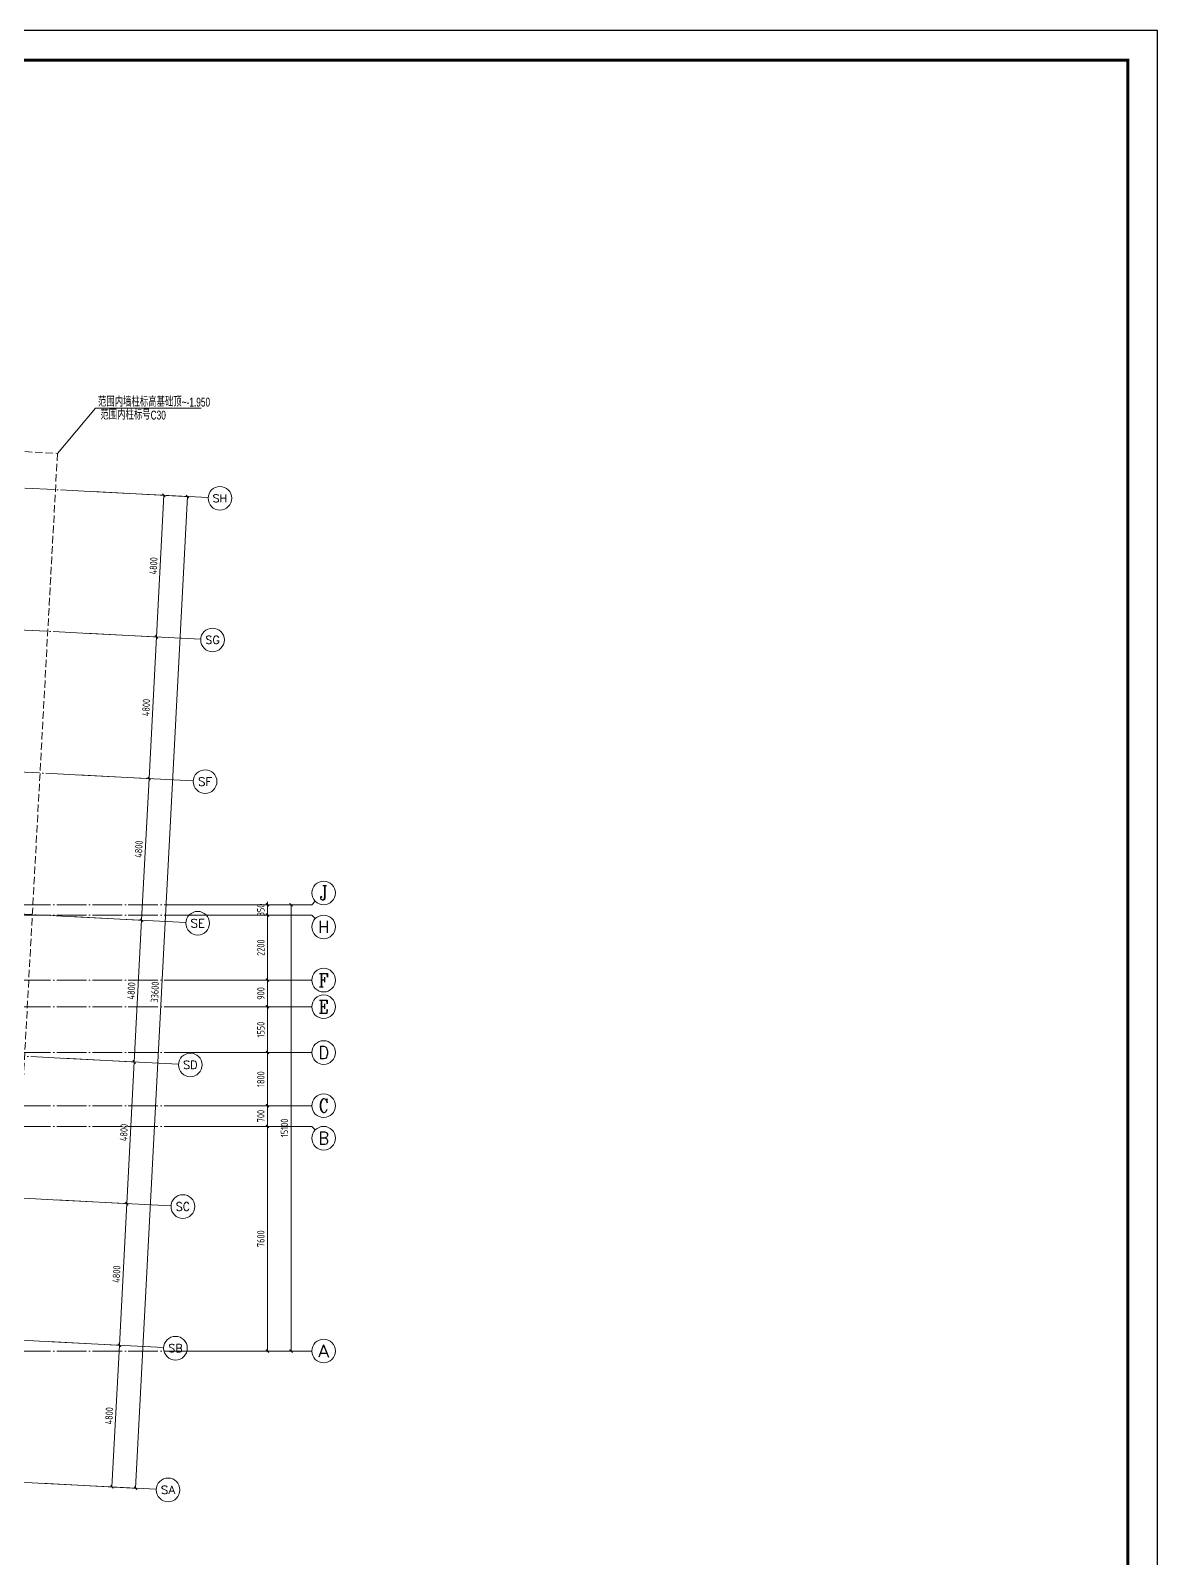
# Model space of a CAD drawing. Extents: x 5874492 to 7194610, y -939842 to -279257.
# Drawn here: x 6342017 to 6380154, y -482908 to -431207 of the extents above; entities that cross this region are included whole.
import ezdxf
from ezdxf.enums import TextEntityAlignment as Align

# ---------------------------------------------------------------- set-up
doc = ezdxf.new("R2010")
doc.units = 0
doc.header["$LTSCALE"] = 1000
doc.linetypes.add('DASH', pattern=[0.35, 0.25, -0.1])
doc.linetypes.add('DOTE', pattern=[2.42, 2, -0.2, 0.02, -0.2])
for name, color, linetype, lineweight in [('A-标注-轴号', 3, 'Continuous', 15), ('A-标注-轴号文字', 7, 'Continuous', 15), ('A-轴线-塔楼', 1, 'DOTE', 9), ('S-板-BEAM-CON', 2, 'Continuous', 20), ('S-轴网-轴号', 3, 'Continuous', 20), ('S-轴网-轴线', 1, 'DOTE', 9), ('S-通用-TEXT', 7, 'Continuous', 20)]:
    doc.layers.add(name, color=color, linetype=linetype, lineweight=lineweight)
doc.layers.add('Y-云图图框', color=7, linetype='Continuous')
doc.styles.add('_TCH_AXIS', font='COMPLEX.shx', dxfattribs={"bigfont": 'hztxt.shx'})
doc.styles.add('_YT_Name', font='', dxfattribs={"width": 0.8})
doc.styles.add('_YT_Sign_Text', font='ros.shx', dxfattribs={"width": 0.8, "bigfont": 'hztxt.shx'})
doc.styles.add('_YT_TK_Text', font='ros.shx', dxfattribs={"width": 0.8, "bigfont": 'hztxt.shx'})
doc.styles.add('BW_Dim', font='Bweng.shx', dxfattribs={"width": 0.7, "bigfont": 'hztxt.shx'})
doc.styles.add('COMPLEX', font='COMPLEX')
doc.styles.get("Standard").update_dxf_attribs({"font": 'gbenor.shx', "bigfont": 'gbcbig.shx'})
doc.styles.add('TSSD_REIN_T3', font='tssdeng.shx', dxfattribs={"width": 0.7, "bigfont": 'hztxt.shx'})
doc.styles.get('_YT_Name').set_extended_font_data('SimHei')
doc.dimstyles.new('_TCH_ARCH&&100', dxfattribs={"dimtxt": 250, "dimasz": 100, "dimexe": 100, "dimexo": 100, "dimgap": 100, "dimtad": 1, "dimdec": 0, "dimzin": 0, "dimdsep": 46, "dimtxsty": 'TSSD_REIN_T3', "dimblk": 'ARCHTICK', "dimcen": 0.09, "dimclrt": 7, "dimazin": 2, "dimtfac": 1, "dimtdec": 0, "dimtix": 1, "dimtmove": 2, "dimatfit": 3, "dimfxl": 0, "dimtolj": 1, "dimtzin": 0, "dimarcsym": 0})

# ---------------------------------------------------------------- blocks, each defined once
blk = doc.blocks.new('_ArchTick')
at = {"color": 0, "linetype": 'ByBlock', "const_width": 0.4}
blk.add_lwpolyline([(-0.5, -0.5), (0.5, 0.5)], dxfattribs=at)
blk = doc.blocks.new('*D2408')
at = {"layer": 'A-标注-轴号', "color": 0, "lineweight": -2, "transparency": 16777216}
for p, q in [((54983, 319), (57480, 189)), ((57129, -4600), (57380, 194)), ((54733, -4474), (57229, -4605))]:
    blk.add_line(p, q, dxfattribs=at)
at = {"layer": 'Defpoints', "color": 0, "transparency": 16777216}
for p in [(54883, 324), (57380, 194), (54633, -4469)]:
    blk.add_point(p, dxfattribs=at)
at = {"layer": 'A-标注-轴号', "color": 0, "lineweight": -2, "transparency": 16777216, "xscale": 100, "yscale": 100, "zscale": 100}
for p, rotation in [((57380, 194), 87.00612455031983), ((57129, -4600), 267.0061245503198)]:
    blk.add_blockref('_ArchTick', p, dxfattribs=dict(at, rotation=rotation))
at = {"layer": 'A-标注-轴号', "color": 7, "transparency": 16777216, "insert": (57030, -2191), "char_height": 250, "attachment_point": 5, "rotation": 87.0061, "style": 'TSSD_REIN_T3'}
blk.add_mtext('\\A1;4800', dxfattribs=at)
blk = doc.blocks.new('*D2409')
at = {"layer": 'A-标注-轴号', "color": 0, "lineweight": -2, "transparency": 16777216}
for p, q in [((55234, 5113), (57731, 4982)), ((57380, 194), (57631, 4987)), ((54983, 319), (57480, 189))]:
    blk.add_line(p, q, dxfattribs=at)
at = {"layer": 'Defpoints', "color": 0, "transparency": 16777216}
for p in [(55134, 5118), (57631, 4987), (54883, 324)]:
    blk.add_point(p, dxfattribs=at)
at = {"layer": 'A-标注-轴号', "color": 0, "lineweight": -2, "transparency": 16777216, "xscale": 100, "yscale": 100, "zscale": 100}
for p, rotation in [((57631, 4987), 87.00612455030871), ((57380, 194), 267.0061245503087)]:
    blk.add_blockref('_ArchTick', p, dxfattribs=dict(at, rotation=rotation))
at = {"layer": 'A-标注-轴号', "color": 7, "transparency": 16777216, "insert": (57281, 2602), "char_height": 250, "attachment_point": 5, "rotation": 87.0061, "style": 'TSSD_REIN_T3'}
blk.add_mtext('\\A1;4800', dxfattribs=at)
blk = doc.blocks.new('*D2410')
at = {"layer": 'A-标注-轴号', "color": 0, "lineweight": -2, "transparency": 16777216}
for p, q in [((55485, 9906), (57981, 9776)), ((57631, 4987), (57881, 9781)), ((55234, 5113), (57731, 4982))]:
    blk.add_line(p, q, dxfattribs=at)
at = {"layer": 'Defpoints', "color": 0, "transparency": 16777216}
for p in [(55385, 9911), (57881, 9781), (55134, 5118)]:
    blk.add_point(p, dxfattribs=at)
at = {"layer": 'A-标注-轴号', "color": 0, "lineweight": -2, "transparency": 16777216, "xscale": 100, "yscale": 100, "zscale": 100}
for p, rotation in [((57881, 9781), 87.00612455030887), ((57631, 4987), 267.0061245503089)]:
    blk.add_blockref('_ArchTick', p, dxfattribs=dict(at, rotation=rotation))
at = {"layer": 'A-标注-轴号', "color": 7, "transparency": 16777216, "insert": (57531, 7396), "char_height": 250, "attachment_point": 5, "rotation": 87.0061, "style": 'TSSD_REIN_T3'}
blk.add_mtext('\\A1;4800', dxfattribs=at)
blk = doc.blocks.new('*D2411')
at = {"layer": 'A-标注-轴号', "color": 0, "lineweight": -2, "transparency": 16777216}
for p, q in [((55735, 14700), (58232, 14569)), ((57881, 9781), (58132, 14574)), ((55485, 9906), (57981, 9776))]:
    blk.add_line(p, q, dxfattribs=at)
at = {"layer": 'Defpoints', "color": 0, "transparency": 16777216}
for p in [(55635, 14705), (58132, 14574), (55385, 9911)]:
    blk.add_point(p, dxfattribs=at)
at = {"layer": 'A-标注-轴号', "color": 0, "lineweight": -2, "transparency": 16777216, "xscale": 100, "yscale": 100, "zscale": 100}
for p, rotation in [((58132, 14574), 87.00612455031975), ((57881, 9781), 267.0061245503197)]:
    blk.add_blockref('_ArchTick', p, dxfattribs=dict(at, rotation=rotation))
at = {"layer": 'A-标注-轴号', "color": 7, "transparency": 16777216, "insert": (57782, 12189), "char_height": 250, "attachment_point": 5, "rotation": 87.0061, "style": 'TSSD_REIN_T3'}
blk.add_mtext('\\A1;4800', dxfattribs=at)
blk = doc.blocks.new('*D2412')
at = {"layer": 'A-标注-轴号', "color": 0, "lineweight": -2, "transparency": 16777216}
for p, q in [((55986, 19493), (58483, 19362)), ((58132, 14574), (58383, 19368)), ((55735, 14700), (58232, 14569))]:
    blk.add_line(p, q, dxfattribs=at)
at = {"layer": 'Defpoints', "color": 0, "transparency": 16777216}
for p in [(55886, 19498), (58383, 19368), (55635, 14705)]:
    blk.add_point(p, dxfattribs=at)
at = {"layer": 'A-标注-轴号', "color": 0, "lineweight": -2, "transparency": 16777216, "xscale": 100, "yscale": 100, "zscale": 100}
for p, rotation in [((58383, 19368), 87.00612455031985), ((58132, 14574), 267.0061245503198)]:
    blk.add_blockref('_ArchTick', p, dxfattribs=dict(at, rotation=rotation))
at = {"layer": 'A-标注-轴号', "color": 7, "transparency": 16777216, "insert": (58033, 16983), "char_height": 250, "attachment_point": 5, "rotation": 87.0061, "style": 'TSSD_REIN_T3'}
blk.add_mtext('\\A1;4800', dxfattribs=at)
blk = doc.blocks.new('*D2413')
at = {"layer": 'A-标注-轴号', "color": 0, "lineweight": -2, "transparency": 16777216}
for p, q in [((56237, 24286), (58733, 24156)), ((58383, 19368), (58633, 24161)), ((55986, 19493), (58483, 19362))]:
    blk.add_line(p, q, dxfattribs=at)
at = {"layer": 'Defpoints', "color": 0, "transparency": 16777216}
for p in [(56137, 24292), (58633, 24161), (55886, 19498)]:
    blk.add_point(p, dxfattribs=at)
at = {"layer": 'A-标注-轴号', "color": 0, "lineweight": -2, "transparency": 16777216, "xscale": 100, "yscale": 100, "zscale": 100}
for p, rotation in [((58633, 24161), 87.00612455030867), ((58383, 19368), 267.0061245503087)]:
    blk.add_blockref('_ArchTick', p, dxfattribs=dict(at, rotation=rotation))
at = {"layer": 'A-标注-轴号', "color": 7, "transparency": 16777216, "insert": (58283, 21776), "char_height": 250, "attachment_point": 5, "rotation": 87.0061, "style": 'TSSD_REIN_T3'}
blk.add_mtext('\\A1;4800', dxfattribs=at)
blk = doc.blocks.new('*D2414')
at = {"layer": 'A-标注-轴号', "color": 0, "lineweight": -2, "transparency": 16777216}
for p, q in [((56487, 29080), (58984, 28949)), ((58633, 24161), (58884, 28955)), ((56237, 24286), (58733, 24156))]:
    blk.add_line(p, q, dxfattribs=at)
at = {"layer": 'Defpoints', "color": 0, "transparency": 16777216}
for p in [(56388, 29085), (58884, 28955), (56137, 24292)]:
    blk.add_point(p, dxfattribs=at)
at = {"layer": 'A-标注-轴号', "color": 0, "lineweight": -2, "transparency": 16777216, "xscale": 100, "yscale": 100, "zscale": 100}
for p, rotation in [((58884, 28955), 87.00612455031971), ((58633, 24161), 267.0061245503197)]:
    blk.add_blockref('_ArchTick', p, dxfattribs=dict(at, rotation=rotation))
at = {"layer": 'A-标注-轴号', "color": 7, "transparency": 16777216, "insert": (58534, 26570), "char_height": 250, "attachment_point": 5, "rotation": 87.0061, "style": 'TSSD_REIN_T3'}
blk.add_mtext('\\A1;4800', dxfattribs=at)
blk = doc.blocks.new('_AXISO')
blk.add_circle((0, 0), 0.5)
at = {"layer": 'S-轴网-轴号', "style": 'COMPLEX', "width": 1.041667}
blk.add_attdef('A', text='', height=0.56, dxfattribs=at).set_placement((-0.25, -0.28), (0.25, -0.28), align=Align.FIT)
blk = doc.blocks.new('*D2431')
at = {"layer": 'A-标注-轴号', "color": 0, "lineweight": -2, "transparency": 16777216}
for p, q in [((59991, 15100), (63291, 15100)), ((63191, 0), (63191, 15100)), ((59991, 0), (63291, 0))]:
    blk.add_line(p, q, dxfattribs=at)
at = {"layer": 'Defpoints', "color": 0, "transparency": 16777216}
for p in [(59891, 15100), (63191, 15100), (59891, 0)]:
    blk.add_point(p, dxfattribs=at)
at = {"layer": 'A-标注-轴号', "color": 0, "lineweight": -2, "transparency": 16777216, "xscale": 100, "yscale": 100, "zscale": 100}
for p, rotation in [((63191, 15100), 90), ((63191, 0), 270)]:
    blk.add_blockref('_ArchTick', p, dxfattribs=dict(at, rotation=rotation))
at = {"layer": 'A-标注-轴号', "color": 7, "transparency": 16777216, "insert": (62966, 7550), "char_height": 250, "attachment_point": 5, "rotation": 90, "style": 'TSSD_REIN_T3'}
blk.add_mtext('\\A1;15100', dxfattribs=at)
blk = doc.blocks.new('*D2456')
at = {"layer": 'A-标注-轴号', "color": 0, "lineweight": -2, "transparency": 16777216}
for p, q in [((59991, 7600), (62491, 7600)), ((62391, 0), (62391, 7600)), ((59991, 0), (62491, 0))]:
    blk.add_line(p, q, dxfattribs=at)
at = {"layer": 'Defpoints', "color": 0, "transparency": 16777216}
for p in [(59891, 7600), (62391, 7600), (59891, 0)]:
    blk.add_point(p, dxfattribs=at)
at = {"layer": 'A-标注-轴号', "color": 0, "lineweight": -2, "transparency": 16777216, "xscale": 100, "yscale": 100, "zscale": 100}
for p, rotation in [((62391, 7600), 90), ((62391, 0), 270)]:
    blk.add_blockref('_ArchTick', p, dxfattribs=dict(at, rotation=rotation))
at = {"layer": 'A-标注-轴号', "color": 7, "transparency": 16777216, "insert": (62166, 3800), "char_height": 250, "attachment_point": 5, "rotation": 90, "style": 'TSSD_REIN_T3'}
blk.add_mtext('\\A1;7600', dxfattribs=at)
blk = doc.blocks.new('*D2457')
at = {"layer": 'A-标注-轴号', "color": 0, "lineweight": -2, "transparency": 16777216}
for p, q in [((59991, 8300), (62491, 8300)), ((62391, 7600), (62391, 8300)), ((59991, 7600), (62491, 7600))]:
    blk.add_line(p, q, dxfattribs=at)
at = {"layer": 'Defpoints', "color": 0, "transparency": 16777216}
for p in [(59891, 8300), (62391, 8300), (59891, 7600)]:
    blk.add_point(p, dxfattribs=at)
at = {"layer": 'A-标注-轴号', "color": 0, "lineweight": -2, "transparency": 16777216, "xscale": 100, "yscale": 100, "zscale": 100}
for p, rotation in [((62391, 8300), 90), ((62391, 7600), 270)]:
    blk.add_blockref('_ArchTick', p, dxfattribs=dict(at, rotation=rotation))
at = {"layer": 'A-标注-轴号', "color": 7, "transparency": 16777216, "insert": (62166, 7950), "char_height": 250, "attachment_point": 5, "rotation": 90, "style": 'TSSD_REIN_T3'}
blk.add_mtext('\\A1;700', dxfattribs=at)
blk = doc.blocks.new('*D2458')
at = {"layer": 'A-标注-轴号', "color": 0, "lineweight": -2, "transparency": 16777216}
for p, q in [((59991, 10100), (62491, 10100)), ((62391, 8300), (62391, 10100)), ((59991, 8300), (62491, 8300))]:
    blk.add_line(p, q, dxfattribs=at)
at = {"layer": 'Defpoints', "color": 0, "transparency": 16777216}
for p in [(59891, 10100), (62391, 10100), (59891, 8300)]:
    blk.add_point(p, dxfattribs=at)
at = {"layer": 'A-标注-轴号', "color": 0, "lineweight": -2, "transparency": 16777216, "xscale": 100, "yscale": 100, "zscale": 100}
for p, rotation in [((62391, 10100), 90), ((62391, 8300), 270)]:
    blk.add_blockref('_ArchTick', p, dxfattribs=dict(at, rotation=rotation))
at = {"layer": 'A-标注-轴号', "color": 7, "transparency": 16777216, "insert": (62166, 9200), "char_height": 250, "attachment_point": 5, "rotation": 90, "style": 'TSSD_REIN_T3'}
blk.add_mtext('\\A1;1800', dxfattribs=at)
blk = doc.blocks.new('*D2459')
at = {"layer": 'A-标注-轴号', "color": 0, "lineweight": -2, "transparency": 16777216}
for p, q in [((59991, 11650), (62491, 11650)), ((62391, 10100), (62391, 11650)), ((59991, 10100), (62491, 10100))]:
    blk.add_line(p, q, dxfattribs=at)
at = {"layer": 'Defpoints', "color": 0, "transparency": 16777216}
for p in [(59891, 11650), (62391, 11650), (59891, 10100)]:
    blk.add_point(p, dxfattribs=at)
at = {"layer": 'A-标注-轴号', "color": 0, "lineweight": -2, "transparency": 16777216, "xscale": 100, "yscale": 100, "zscale": 100}
for p, rotation in [((62391, 11650), 90), ((62391, 10100), 270)]:
    blk.add_blockref('_ArchTick', p, dxfattribs=dict(at, rotation=rotation))
at = {"layer": 'A-标注-轴号', "color": 7, "transparency": 16777216, "insert": (62166, 10875), "char_height": 250, "attachment_point": 5, "rotation": 90, "style": 'TSSD_REIN_T3'}
blk.add_mtext('\\A1;1550', dxfattribs=at)
blk = doc.blocks.new('*D2460')
at = {"layer": 'A-标注-轴号', "color": 0, "lineweight": -2, "transparency": 16777216}
for p, q in [((59991, 12550), (62491, 12550)), ((62391, 11650), (62391, 12550)), ((59991, 11650), (62491, 11650))]:
    blk.add_line(p, q, dxfattribs=at)
at = {"layer": 'Defpoints', "color": 0, "transparency": 16777216}
for p in [(59891, 12550), (62391, 12550), (59891, 11650)]:
    blk.add_point(p, dxfattribs=at)
at = {"layer": 'A-标注-轴号', "color": 0, "lineweight": -2, "transparency": 16777216, "xscale": 100, "yscale": 100, "zscale": 100}
for p, rotation in [((62391, 12550), 90), ((62391, 11650), 270)]:
    blk.add_blockref('_ArchTick', p, dxfattribs=dict(at, rotation=rotation))
at = {"layer": 'A-标注-轴号', "color": 7, "transparency": 16777216, "insert": (62166, 12100), "char_height": 250, "attachment_point": 5, "rotation": 90, "style": 'TSSD_REIN_T3'}
blk.add_mtext('\\A1;900', dxfattribs=at)
blk = doc.blocks.new('*D2461')
at = {"layer": 'A-标注-轴号', "color": 0, "lineweight": -2, "transparency": 16777216}
for p, q in [((59991, 14750), (62491, 14750)), ((62391, 12550), (62391, 14750)), ((59991, 12550), (62491, 12550))]:
    blk.add_line(p, q, dxfattribs=at)
at = {"layer": 'Defpoints', "color": 0, "transparency": 16777216}
for p in [(59891, 14750), (62391, 14750), (59891, 12550)]:
    blk.add_point(p, dxfattribs=at)
at = {"layer": 'A-标注-轴号', "color": 0, "lineweight": -2, "transparency": 16777216, "xscale": 100, "yscale": 100, "zscale": 100}
for p, rotation in [((62391, 14750), 90), ((62391, 12550), 270)]:
    blk.add_blockref('_ArchTick', p, dxfattribs=dict(at, rotation=rotation))
at = {"layer": 'A-标注-轴号', "color": 7, "transparency": 16777216, "insert": (62166, 13650), "char_height": 250, "attachment_point": 5, "rotation": 90, "style": 'TSSD_REIN_T3'}
blk.add_mtext('\\A1;2200', dxfattribs=at)
blk = doc.blocks.new('*D2462')
at = {"layer": 'A-标注-轴号', "color": 0, "lineweight": -2, "transparency": 16777216}
for p, q in [((59991, 15100), (62491, 15100)), ((62391, 15100), (62391, 15200)), ((62391, 14750), (62391, 15100)), ((59991, 14750), (62491, 14750)), ((62391, 14750), (62391, 14650))]:
    blk.add_line(p, q, dxfattribs=at)
at = {"layer": 'Defpoints', "color": 0, "transparency": 16777216}
for p in [(59891, 15100), (62391, 15100), (59891, 14750)]:
    blk.add_point(p, dxfattribs=at)
at = {"layer": 'A-标注-轴号', "color": 0, "lineweight": -2, "transparency": 16777216, "xscale": 100, "yscale": 100, "zscale": 100}
for p, rotation in [((62391, 15100), 270), ((62391, 14750), 90)]:
    blk.add_blockref('_ArchTick', p, dxfattribs=dict(at, rotation=rotation))
at = {"layer": 'A-标注-轴号', "color": 7, "transparency": 16777216, "insert": (62166, 14925), "char_height": 250, "attachment_point": 5, "rotation": 90, "style": 'TSSD_REIN_T3'}
blk.add_mtext('\\A1;350', dxfattribs=at)
blk = doc.blocks.new('*D2463')
at = {"layer": 'A-标注-轴号', "color": 0, "lineweight": -2, "transparency": 16777216}
for p, q in [((56487, 29080), (59783, 28908)), ((57928, -4641), (59683, 28913)), ((54733, -4474), (58028, -4647))]:
    blk.add_line(p, q, dxfattribs=at)
at = {"layer": 'Defpoints', "color": 0, "transparency": 16777216}
for p in [(56388, 29085), (59683, 28913), (54633, -4469)]:
    blk.add_point(p, dxfattribs=at)
at = {"layer": 'A-标注-轴号', "color": 0, "lineweight": -2, "transparency": 16777216, "xscale": 100, "yscale": 100, "zscale": 100}
for p, rotation in [((59683, 28913), 87.0061245503166), ((57928, -4641), 267.0061245503166)]:
    blk.add_blockref('_ArchTick', p, dxfattribs=dict(at, rotation=rotation))
at = {"layer": 'A-标注-轴号', "color": 7, "transparency": 16777216, "insert": (58581, 12147), "char_height": 250, "attachment_point": 5, "rotation": 87.0061, "style": 'TSSD_REIN_T3'}
blk.add_mtext('\\A1;33600', dxfattribs=at)
blk = doc.blocks.new('ECMCTK_A0_横_单行图名-横向图框会签栏-0')
at = {"color": 4}
blk.add_lwpolyline([(0, 0), (1189, 0), (1189, 841), (0, 841)], close=True, dxfattribs=at)
at = {"const_width": 1}
blk.add_lwpolyline([(25, 10), (1179, 10), (1179, 831), (25, 831)], close=True, dxfattribs=at)
at = {"color": 80, "flags": 3}
for tag, height, p in [('YTHQINS', 3, (34.31, 832.5)), ('ECMCKEY', 3, (414.25, 484.67)), ('YTTQINS', 5.62, (1196.03, 12.81)), ('YTFRAME', 3, (904.42, 4.05)), ('YTBARCODE_T1', 3, (971.21, 4.65))]:
    blk.add_attdef(tag, text='', height=height, dxfattribs=at).set_placement(p, align=Align.MIDDLE_CENTER)
at = {"color": 80, "style": '_YT_TK_Text', "width": 0.8, "flags": 3}
for tag, p in [('{姓名五}', (9.62, 809.48)), ('{姓名六}', (14.92, 809.38)), ('{姓名七}', (19.96, 809.48)), ('{姓名八}', (24.7, 809.33)), ('[专业五]', (9.63, 785.25)), ('[专业六]', (14.56, 785.25)), ('[专业七]', (19.49, 785.17)), ('[专业八]', (24.5, 785.09)), ('{姓名一}', (9.73, 733.71)), ('{姓名二}', (14.79, 733.6)), ('{姓名三}', (19.65, 733.65)), ('{姓名四}', (24.75, 733.5)), ('[专业一]', (9.58, 710.09)), ('[专业二]', (14.46, 709.92)), ('[专业三]', (19.63, 709.95)), ('[专业四]', (25, 709.79))]:
    blk.add_attdef(tag, text='', height=3, rotation=90, dxfattribs=at).set_placement(p, align=Align.BOTTOM_LEFT)
at = {"style": '_YT_TK_Text', "width": 0.8}
blk.add_attdef('设计联系电话', text='', height=4, rotation=90, dxfattribs=at).set_placement((16.86, 656.55), align=Align.MIDDLE)
for tag, height, style, width, p in [('证书编号', 4, '_YT_Sign_Text', 0.8, (1056.87, 43.81)), ('审查批准号', 4, '_YT_Sign_Text', 0.8, (1109.06, 43.81)), ('工程号', 4, '_YT_Sign_Text', 0.5, (1152.08, 44.12)), ('设计单位', 6, '_YT_Name', 0.8, (971.75, 38.6)), ('建设单位', 4, '_YT_Sign_Text', 0.8, (1082.96, 36.11)), ('阶段', 4, '_YT_Sign_Text', 0.8, (1152.08, 35.81)), ('项目号', 4, '_YT_Sign_Text', 0.5, (1170.08, 33.72)), ('项目名称', 4, '_YT_Sign_Text', 0.8, (1082.96, 28.11)), ('专业', 4, '_YT_Sign_Text', 0.8, (1152.08, 27.31)), ('图纸编号', 4, '_YT_Sign_Text', 0.5, (1151.93, 19.36)), ('出图比例', 4.2, '_YT_Sign_Text', 0.8, (1029.82, 11.78)), ('图纸名称', 4.5, '_YT_Name', 0.8, (1083.39, 15.06)), ('日期', 4, '_YT_Sign_Text', 0.5, (1151.88, 12.13)), ('版本号', 4, '_YT_Sign_Text', 0.8, (1170.08, 13))]:
    blk.add_attdef(tag, text='', height=height, dxfattribs=dict(style=style, width=width)).set_placement(p, align=Align.CENTER)
at = {"style": '_YT_Sign_Text', "width": 0.8, "flags": 3}
for tag, p, height in [('[审定人]', (938.95, 27.81), 4.1), ('{审定人}', (953.87, 26.45), 6.24), ('[校对人]', (990.23, 27.82), 4.1), ('{校对人}', (1006.35, 26.53), 6.24), ('[审核人]', (939.01, 19.76), 4.1), ('{审核人}', (954.98, 18.44), 6.24), ('[设计人]', (990.47, 20.21), 4.1), ('{设计人}', (1006.48, 18.54), 6.24), ('[项目负责人]', (938.78, 12.01), 4.1), ('{项目负责人}', (956.28, 10.72), 6.24), ('[专业负责人]', (990.74, 11.77), 4.1), ('{专业负责人}', (1006.58, 10.36), 6.24)]:
    blk.add_attdef(tag, p, '', height=height, dxfattribs=at)
at = {"color": 80, "flags": 3}
for tag, p in [('YTBZSIT', (25, 10)), ('EXT_TK_LEFT', (25, 10)), ('YTQRCODE', (899.04, 11.91))]:
    blk.add_attdef(tag, p, '', height=3, dxfattribs=at)
blk = doc.blocks.new('A$C3FF375C5')
at = {"layer": 'A-标注-轴号'}
for p, q in [((56387.6, 29085.1), (60382.1, 28876.2)), ((56136.9, 24291.7), (60131.4, 24082.7)), ((55886.2, 19498.2), (59880.7, 19289.3)), ((59891.4, 15100), (63891.4, 15100)), ((64008.5, 15217.2), (63891.4, 15100)), ((55635.5, 14704.8), (59630, 14495.8)), ((59891.4, 14750), (63891.4, 14750)), ((64008.5, 14632.8), (63891.4, 14750)), ((59891.4, 12550), (63891.4, 12550)), ((59891.4, 11650), (63891.4, 11650)), ((55384.8, 9911.3), (59379.3, 9702.4)), ((59891.4, 10100), (63891.4, 10100)), ((59891.4, 8300), (63891.4, 8300)), ((59891.4, 7600), (63891.4, 7600)), ((64008.5, 7482.8), (63891.4, 7600)), ((55134.1, 5117.9), (59128.6, 4908.9)), ((54883.4, 324.4), (58877.9, 115.5)), ((59891.4, 0), (63891.4, 0)), ((54632.7, -4469), (58627.2, -4678))]:
    blk.add_line(p, q, dxfattribs=at)
at = {"layer": 'A-轴线-塔楼', "ltscale": 0.5}
for p, q in [((56387.6, 29085.1), (38507.8, 30020.2)), ((56136.9, 24291.7), (38257.1, 25226.8)), ((55886.2, 19498.2), (38006.4, 20433.3)), ((55635.5, 14704.8), (37755.7, 15639.9)), ((55384.8, 9911.3), (37505, 10846.4)), ((55134.1, 5117.9), (37254.3, 6053)), ((54883.4, 324.4), (37003.6, 1259.5)), ((54632.7, -4469), (36752.9, -3533.9))]:
    blk.add_line(p, q, dxfattribs=at)
at = {"layer": 'A-轴线-塔楼', "linetype": 'DOTE', "ltscale": 0.5}
for p, q in [((59891.4, 15100), (-2283.6, 15100)), ((59891.4, 14750), (32499.9, 14750)), ((59891.4, 12550), (32499.9, 12550)), ((59891.4, 11650), (-2283.6, 11650)), ((59891.4, 10100), (-2283.6, 10100)), ((59891.4, 8300), (-2283.6, 8300)), ((59891.4, 7600), (-2283.6, 7600)), ((59891.4, 0), (-2283.6, 0))]:
    blk.add_line(p, q, dxfattribs=at)
at = {"layer": 'A-标注-轴号'}
ref = blk.add_blockref('_AXISO', (60781.6, 28855.3), dxfattribs=dict(at, xscale=800, yscale=800, zscale=800))
ref.add_attrib('A', 'SH', dxfattribs={"layer": 'A-标注-轴号文字', "ltscale": 0.2, "height": 260.31, "style": '_TCH_AXIS'}).set_placement((60533.7, 28725.1), (61029.5, 28725.1), align=Align.FIT)
ref = blk.add_blockref('_AXISO', (60530.9, 24061.8), dxfattribs=dict(at, xscale=800, yscale=800, zscale=800))
ref.add_attrib('A', 'SG', dxfattribs={"layer": 'A-标注-轴号文字', "ltscale": 0.2, "height": 270.86, "style": '_TCH_AXIS'}).set_placement((60285.8, 23926.4), (60775.9, 23926.4), align=Align.FIT)
ref = blk.add_blockref('_AXISO', (60280.2, 19268.4), dxfattribs=dict(at, xscale=800, yscale=800, zscale=800))
ref.add_attrib('A', 'SF', dxfattribs={"layer": 'A-标注-轴号文字', "ltscale": 0.2, "height": 282.17, "style": '_TCH_AXIS'}).set_placement((60038.3, 19127.3), (60522, 19127.3), align=Align.FIT)
ref = blk.add_blockref('_AXISO', (64291.4, 15500), dxfattribs=dict(at, xscale=800, yscale=800, zscale=800))
ref.add_attrib('A', 'J', dxfattribs={"layer": 'A-标注-轴号文字', "ltscale": 0.2, "height": 496.1, "style": '_TCH_AXIS'}).set_placement((64161.4, 15252), (64421.3, 15252), align=Align.FIT)
ref = blk.add_blockref('_AXISO', (60029.5, 14475), dxfattribs=dict(at, xscale=800, yscale=800, zscale=800))
ref.add_attrib('A', 'SE', dxfattribs={"layer": 'A-标注-轴号文字', "ltscale": 0.2, "height": 282.17, "style": '_TCH_AXIS'}).set_placement((59787.6, 14333.9), (60271.3, 14333.9), align=Align.FIT)
ref = blk.add_blockref('_AXISO', (64291.4, 14350), dxfattribs=dict(at, xscale=800, yscale=800, zscale=800))
ref.add_attrib('A', 'H', dxfattribs={"layer": 'A-标注-轴号文字', "ltscale": 0.2, "height": 405.5, "style": '_TCH_AXIS'}).set_placement((64098.3, 14147.2), (64484.5, 14147.2), align=Align.FIT)
ref = blk.add_blockref('_AXISO', (64291.4, 12550), dxfattribs=dict(at, xscale=800, yscale=800, zscale=800))
ref.add_attrib('A', 'F', dxfattribs={"layer": 'A-标注-轴号文字', "ltscale": 0.2, "height": 445.4, "style": '_TCH_AXIS'}).set_placement((64121.7, 12327.3), (64461, 12327.3), align=Align.FIT)
ref = blk.add_blockref('_AXISO', (64291.4, 11650), dxfattribs=dict(at, xscale=800, yscale=800, zscale=800))
ref.add_attrib('A', 'E', dxfattribs={"layer": 'A-标注-轴号文字', "ltscale": 0.2, "height": 445.4, "style": '_TCH_AXIS'}).set_placement((64121.7, 11427.3), (64461, 11427.3), align=Align.FIT)
ref = blk.add_blockref('_AXISO', (64291.4, 10100), dxfattribs=dict(at, xscale=800, yscale=800, zscale=800))
ref.add_attrib('A', 'D', dxfattribs={"layer": 'A-标注-轴号文字', "ltscale": 0.2, "height": 435.3, "style": '_TCH_AXIS'}).set_placement((64115.2, 9882.4), (64467.5, 9882.4), align=Align.FIT)
ref = blk.add_blockref('_AXISO', (59778.8, 9681.5), dxfattribs=dict(at, xscale=800, yscale=800, zscale=800))
ref.add_attrib('A', 'SD', dxfattribs={"layer": 'A-标注-轴号文字', "ltscale": 0.2, "height": 276.42, "style": '_TCH_AXIS'}).set_placement((59535.3, 9543.3), (60022.3, 9543.3), align=Align.FIT)
ref = blk.add_blockref('_AXISO', (64291.4, 8300), dxfattribs=dict(at, xscale=800, yscale=800, zscale=800))
ref.add_attrib('A', 'C', dxfattribs={"layer": 'A-标注-轴号文字', "ltscale": 0.2, "height": 455.7, "style": '_TCH_AXIS'}).set_placement((64128.6, 8072.2), (64454.1, 8072.2), align=Align.FIT)
ref = blk.add_blockref('_AXISO', (64291.4, 7200), dxfattribs=dict(at, xscale=800, yscale=800, zscale=800))
ref.add_attrib('A', 'B', dxfattribs={"layer": 'A-标注-轴号文字', "ltscale": 0.2, "height": 435.3, "style": '_TCH_AXIS'}).set_placement((64115.2, 6982.4), (64467.5, 6982.4), align=Align.FIT)
ref = blk.add_blockref('_AXISO', (59528.1, 4888.1), dxfattribs=dict(at, xscale=800, yscale=800, zscale=800))
ref.add_attrib('A', 'SC', dxfattribs={"layer": 'A-标注-轴号文字', "ltscale": 0.2, "height": 288.12, "style": '_TCH_AXIS'}).set_placement((59288, 4744), (59768.2, 4744), align=Align.FIT)
ref = blk.add_blockref('_AXISO', (59277.4, 94.6), dxfattribs=dict(at, xscale=800, yscale=800, zscale=800))
ref.add_attrib('A', 'SB', dxfattribs={"layer": 'A-标注-轴号文字', "ltscale": 0.2, "height": 276.42, "style": '_TCH_AXIS'}).set_placement((59033.9, -43.6), (59520.9, -43.6), align=Align.FIT)
ref = blk.add_blockref('_AXISO', (64291.4, 0), dxfattribs=dict(at, xscale=800, yscale=800, zscale=800))
ref.add_attrib('A', 'A', dxfattribs={"layer": 'A-标注-轴号文字', "ltscale": 0.2, "height": 425.2, "style": '_TCH_AXIS'}).set_placement((64109.1, -212.6), (64473.6, -212.6), align=Align.FIT)
ref = blk.add_blockref('_AXISO', (59026.7, -4698.8), dxfattribs=dict(at, xscale=800, yscale=800, zscale=800))
ref.add_attrib('A', 'SA', dxfattribs={"layer": 'A-标注-轴号文字', "ltscale": 0.2, "height": 270.86, "style": '_TCH_AXIS'}).set_placement((58781.6, -4834.3), (59271.7, -4834.3), align=Align.FIT)
for p1, p2, distance, picture, middle in [((54632.7, -4469), (56387.6, 29085.1), -3300, '*D2463', (58580.9, 12147.4)), ((56136.9, 24291.7), (56387.6, 29085.1), -2500, '*D2414', (58534.1, 26569.6)), ((55886.2, 19498.2), (56136.9, 24291.7), -2500, '*D2413', (58283.4, 21776.1)), ((55635.5, 14704.8), (55886.2, 19498.2), -2500, '*D2412', (58032.7, 16982.7)), ((59891.4, 14750), (59891.4, 15100), -2500, '*D2462', (62166.4, 14925)), ((59891.4, 0), (59891.4, 15100), -3300, '*D2431', (62966.4, 7550)), ((55384.8, 9911.3), (55635.5, 14704.8), -2500, '*D2411', (57782, 12189.2)), ((59891.4, 12550), (59891.4, 14750), -2500, '*D2461', (62166.4, 13650)), ((59891.4, 11650), (59891.4, 12550), -2500, '*D2460', (62166.4, 12100)), ((59891.4, 10100), (59891.4, 11650), -2500, '*D2459', (62166.4, 10875)), ((55134.1, 5117.9), (55384.8, 9911.3), -2500, '*D2410', (57531.3, 7395.8)), ((59891.4, 8300), (59891.4, 10100), -2500, '*D2458', (62166.4, 9200)), ((59891.4, 7600), (59891.4, 8300), -2500, '*D2457', (62166.4, 7950)), ((59891.4, 0), (59891.4, 7600), -2500, '*D2456', (62166.4, 3800)), ((54883.4, 324.4), (55134.1, 5117.9), -2500, '*D2409', (57280.6, 2602.3)), ((54632.7, -4469), (54883.4, 324.4), -2500, '*D2408', (57029.9, -2191.1))]:
    dim = blk.add_aligned_dim(p1=p1, p2=p2, distance=distance, dimstyle='_TCH_ARCH&&100', dxfattribs=at)
    dim.commit()
    dim.dimension.update_dxf_attribs({"geometry": picture, "text_midpoint": middle})

msp = doc.modelspace()

# ---------------------------------------------------------------- linework, layer by layer
at = {"layer": 'S-板-BEAM-CON', "linetype": 'DASH'}
msp.add_lwpolyline([(6327924.5, -478533.1), (6327924.5, -478533.1), (6327924.5, -467242.1), (6330948.9, -467242.1), (6330948.9, -457313.7), (6325335.5, -456918.2), (6325747.5, -444588.6), (6342927.6, -445514.5), (6340936.4, -482067.3), (6327810, -481279.7)], close=True, dxfattribs=at)
at = {"layer": 'S-通用-TEXT', "color": 3}
msp.add_lwpolyline([(6342927.6, -445514.4), (6344217.4, -443980), (6347791.8, -443980)], dxfattribs=at)
msp.add_lwpolyline([(6342927.6, -445514.4), (6344217.4, -443980), (6347791.8, -443980)], dxfattribs=at)

# ---------------------------------------------------------------- block references
at = {"layer": 'S-轴网-轴线', "ltscale": 0.2}
msp.add_blockref('A$C3FF375C5', (6287644.5, -475889.2), dxfattribs=at)
at = {"layer": 'Y-云图图框', "xscale": 100, "yscale": 100, "zscale": 100}
msp.add_blockref('ECMCTK_A0_横_单行图名-横向图框会签栏-0', (6261254.1, -515307.3), dxfattribs=at)

# ---------------------------------------------------------------- texts
at = {"layer": 'S-通用-TEXT', "color": 3, "style": 'BW_Dim', "width": 0.7}
for s, p in [('范围内墙柱标高基础顶~-1.950', (6344298.9, -443630)), ('范围内柱标号C30', (6344380.5, -444069.3))]:
    msp.add_text(s, height=300, dxfattribs=at).set_placement(p, align=Align.TOP_LEFT)

doc.saveas('drawing.dxf')
